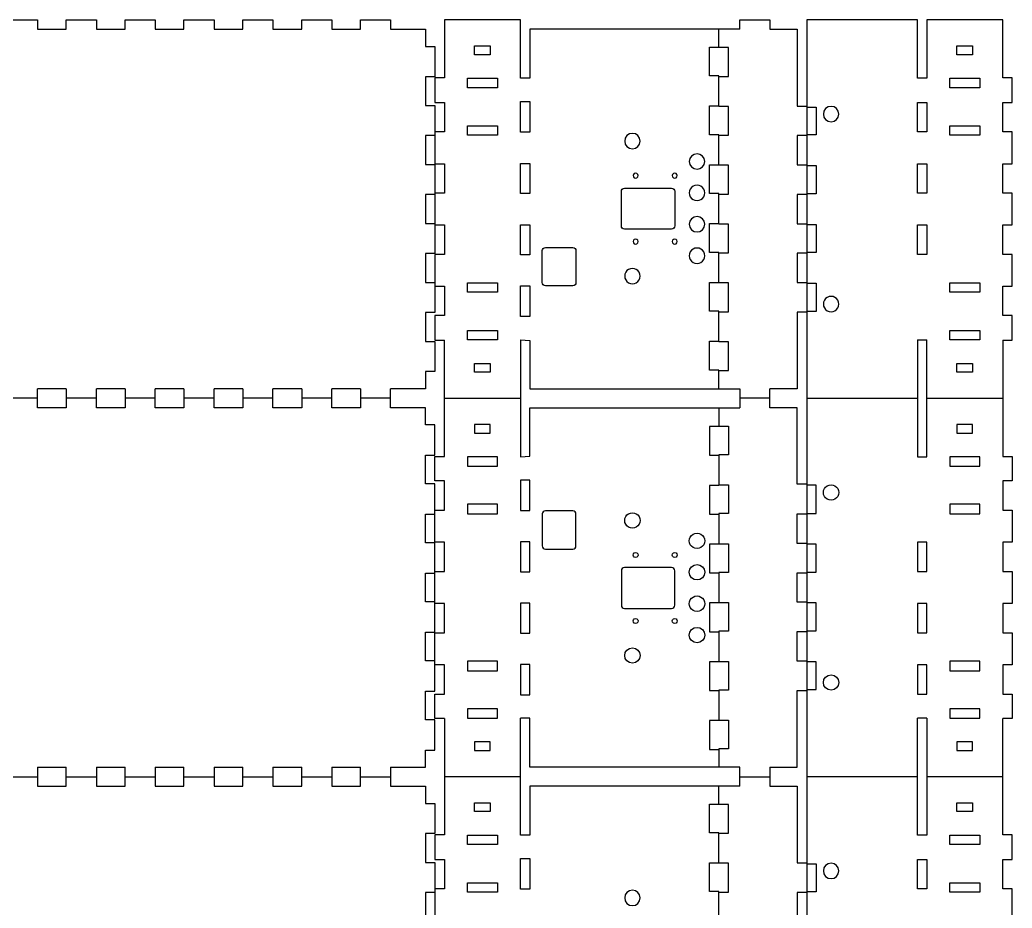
# Model space of a CAD drawing. Extents: x -1 to 935, y 97 to 700.
# Drawn here: x 619 to 934.8, y 417 to 699.9 of the extents above; entities that cross this region are included whole.
import ezdxf

# ---------------------------------------------------------------- set-up
doc = ezdxf.new("R2010")
doc.units = 0

msp = doc.modelspace()

# ---------------------------------------------------------------- linework, layer by layer
at = {"layer": 'LAYER_1'}
for p, q in [((615.051, 699.867), (624.617, 699.867)), ((624.617, 699.867), (624.617, 696.86)), ((633.783, 696.86), (633.783, 699.867)), ((633.783, 699.867), (643.35, 699.867)), ((643.35, 699.867), (643.35, 696.86)), ((652.516, 696.86), (652.516, 699.867)), ((652.516, 699.867), (662.082, 699.867)), ((662.082, 699.867), (662.082, 696.86)), ((671.248, 696.86), (671.248, 699.867)), ((671.248, 699.867), (680.815, 699.867)), ((680.815, 699.867), (680.815, 696.86)), ((689.981, 696.86), (689.981, 699.867)), ((689.981, 699.867), (699.547, 699.867)), ((699.547, 699.867), (699.547, 696.86)), ((708.713, 696.86), (708.713, 699.867)), ((708.713, 699.867), (718.279, 699.867)), ((718.279, 699.867), (718.279, 696.86)), ((727.446, 696.86), (727.446, 699.867)), ((727.446, 699.867), (737.012, 699.867)), ((737.012, 699.867), (737.012, 696.86)), ((778.332, 699.867), (754.132, 699.867)), ((754.132, 699.867), (754.132, 681.367)), ((778.332, 681.267), (778.332, 699.867)), ((848.116, 696.867), (848.116, 699.867)), ((848.116, 699.867), (857.682, 699.867)), ((857.682, 699.867), (857.682, 696.867)), ((869.451, 699.867), (869.451, 97.368)), ((904.72, 699.867), (869.451, 699.867)), ((904.72, 681.267), (904.72, 699.867)), ((931.837, 699.867), (907.637, 699.867)), ((907.637, 699.867), (907.637, 681.267)), ((931.837, 681.367), (931.837, 699.867)), ((624.617, 696.86), (633.783, 696.86)), ((643.35, 696.86), (652.516, 696.86)), ((662.082, 696.86), (671.248, 696.86)), ((680.815, 696.86), (689.981, 696.86)), ((699.547, 696.86), (708.713, 696.86)), ((718.279, 696.86), (727.446, 696.86)), ((737.012, 696.86), (748.131, 696.86)), ((748.131, 696.86), (748.131, 691.36)), ((848.116, 696.867), (781.332, 696.867)), ((781.332, 696.867), (781.332, 681.267)), ((841.531, 691.031), (841.531, 696.867)), ((857.682, 696.867), (866.462, 696.867)), ((866.462, 696.867), (866.462, 672.399)), ((748.131, 691.36), (751.131, 691.36)), ((751.131, 691.36), (751.131, 681.77)), ((763.732, 688.767), (763.732, 691.567)), ((763.732, 691.567), (768.732, 691.567)), ((768.732, 688.767), (763.732, 688.767)), ((768.732, 691.567), (768.732, 688.767)), ((768.732, 691.567), (768.732, 691.567)), ((838.532, 682.015), (838.532, 691.182)), ((838.532, 691.182), (841.532, 691.182)), ((844.531, 691.031), (841.531, 691.031)), ((844.531, 681.865), (844.531, 691.031)), ((917.237, 688.767), (917.237, 691.567)), ((917.237, 691.567), (922.237, 691.567)), ((922.237, 688.767), (917.237, 688.767)), ((922.237, 691.567), (922.237, 688.767)), ((922.237, 691.567), (922.237, 691.567)), ((751.131, 681.77), (748.131, 681.77)), ((748.131, 681.77), (748.131, 672.581)), ((754.132, 681.367), (751.132, 681.367)), ((751.132, 681.367), (751.132, 673.542)), ((761.457, 678.267), (761.457, 681.267)), ((761.457, 681.267), (771.007, 681.267)), ((771.007, 681.267), (771.007, 678.267)), ((781.332, 681.267), (778.332, 681.267)), ((841.532, 682.015), (838.532, 682.015)), ((841.531, 672.299), (841.532, 682.015)), ((841.531, 681.865), (844.531, 681.865)), ((907.637, 681.267), (904.72, 681.267)), ((914.962, 678.267), (914.962, 681.267)), ((914.962, 681.267), (924.512, 681.267)), ((924.512, 681.267), (924.512, 678.267)), ((924.512, 681.267), (924.512, 681.267)), ((934.837, 681.367), (931.837, 681.367)), ((934.837, 673.542), (934.837, 681.367)), ((771.007, 678.267), (761.457, 678.267)), ((761.457, 678.267), (761.457, 678.267)), ((924.512, 678.267), (914.962, 678.267)), ((751.132, 673.542), (754.132, 673.542)), ((754.132, 673.542), (754.132, 664.192)), ((778.332, 664.092), (778.332, 673.842)), ((778.332, 673.842), (781.332, 673.842)), ((781.332, 673.842), (781.332, 664.092)), ((904.72, 664.192), (904.72, 673.542)), ((904.72, 673.542), (907.72, 673.542)), ((907.72, 673.542), (907.72, 664.192)), ((931.837, 664.192), (931.837, 673.542)), ((931.837, 673.542), (934.837, 673.542)), ((748.131, 672.581), (751.131, 672.581)), ((751.131, 672.581), (751.132, 654.042)), ((838.532, 663.283), (838.532, 672.449)), ((838.532, 672.449), (841.532, 672.449)), ((844.531, 672.299), (841.531, 672.299)), ((844.531, 663.132), (844.531, 672.299)), ((866.462, 672.399), (869.451, 672.399)), ((869.451, 672.099), (872.44, 672.099)), ((872.44, 672.099), (872.44, 663.233)), ((874.936547, 670.820609), (874.744, 669.867)), ((874.744, 669.867), (874.936547, 668.913391)), ((875.461625, 671.599375), (874.936547, 670.820609)), ((876.240391, 672.124453), (875.461625, 671.599375)), ((877.194, 672.317), (876.240391, 672.124453)), ((878.147609, 672.124453), (877.194, 672.317)), ((878.926375, 671.599375), (878.147609, 672.124453)), ((879.451453, 670.820609), (878.926375, 671.599375)), ((879.644, 669.867), (879.451453, 670.820609)), ((879.451453, 668.913391), (879.644, 669.867)), ((874.936547, 668.913391), (875.461625, 668.134625)), ((875.461625, 668.134625), (876.240391, 667.609547)), ((876.240391, 667.609547), (877.194, 667.417)), ((877.194, 667.417), (878.147609, 667.609547)), ((878.147609, 667.609547), (878.926375, 668.134625)), ((878.926375, 668.134625), (879.451453, 668.913391)), ((754.132, 664.192), (751.132, 664.192)), ((761.457, 666.117), (771.007, 666.117)), ((761.457, 663.117), (761.457, 666.117)), ((761.457, 666.117), (761.457, 666.117)), ((771.007, 666.117), (771.007, 663.117)), ((781.332, 664.092), (778.332, 664.092)), ((778.332, 664.092), (778.332, 664.092)), ((813.011703, 663.524031), (812.233625, 662.999)), ((813.965, 663.717), (813.011703, 663.524031)), ((814.917875, 663.524031), (813.965, 663.717)), ((815.696, 662.999), (814.917875, 663.524031)), ((841.532, 663.283), (838.532, 663.283)), ((841.531, 653.566), (841.532, 663.283)), ((907.72, 664.192), (904.72, 664.192)), ((907.72, 664.192), (907.72, 664.192)), ((914.962, 663.117), (914.962, 666.117)), ((914.962, 666.117), (924.512, 666.117)), ((924.512, 666.117), (924.512, 663.117)), ((934.837, 664.192), (931.837, 664.192)), ((934.837, 654.042), (934.837, 664.192)), ((751.131, 662.991), (748.131, 662.991)), ((748.131, 662.991), (748.131, 653.802)), ((771.007, 663.117), (761.457, 663.117)), ((811.709234, 662.220469), (811.517, 661.267)), ((811.517, 661.267), (811.709234, 660.313953)), ((812.233625, 662.999), (811.709234, 662.220469)), ((811.709234, 660.313953), (812.233625, 659.535375)), ((816.220625, 662.220469), (815.696, 662.999)), ((815.696, 659.535375), (816.220625, 660.313953)), ((816.413, 661.267), (816.220625, 662.220469)), ((816.220625, 660.313953), (816.413, 661.267)), ((841.531, 663.132), (844.531, 663.132)), ((869.451, 663.032), (866.462, 663.032)), ((866.462, 663.032), (866.462, 653.666)), ((872.44, 663.233), (869.451, 663.233)), ((924.512, 663.117), (914.962, 663.117)), ((914.962, 663.117), (914.962, 663.117)), ((812.233625, 659.535375), (813.011703, 659.010109)), ((813.011703, 659.010109), (813.965, 658.817)), ((813.965, 658.817), (814.917875, 659.010109)), ((814.917875, 659.010109), (815.696, 659.535375)), ((833.577125, 657.024031), (832.799, 656.499)), ((834.53, 657.217), (833.577125, 657.024031)), ((835.483297, 657.024031), (834.53, 657.217)), ((836.261375, 656.499), (835.483297, 657.024031)), ((748.131, 653.802), (751.131, 653.802)), ((751.131, 653.802), (751.131, 625.432)), ((751.132, 654.042), (754.132, 654.042)), ((754.132, 654.042), (754.132, 644.692)), ((778.332, 644.592), (778.332, 654.142)), ((778.332, 654.142), (781.332, 654.142)), ((781.332, 654.142), (781.332, 644.592)), ((832.274375, 655.720469), (832.082, 654.767)), ((832.082, 654.767), (832.274375, 653.813953)), ((832.799, 656.499), (832.274375, 655.720469)), ((832.274375, 653.813953), (832.799, 653.035375)), ((836.785766, 655.720469), (836.261375, 656.499)), ((836.261375, 653.035375), (836.785766, 653.813953)), ((836.978, 654.767), (836.785766, 655.720469)), ((836.785766, 653.813953), (836.978, 654.767)), ((904.72, 644.692), (904.72, 654.042)), ((904.72, 654.042), (907.72, 654.042)), ((907.72, 654.042), (907.72, 644.692)), ((931.837, 644.692), (931.837, 654.042)), ((931.837, 654.042), (934.837, 654.042)), ((814.272, 650.667), (814.16475, 650.267375)), ((814.564875, 650.96), (814.272, 650.667)), ((814.965, 651.067), (814.564875, 650.96)), ((815.365125, 650.96), (814.965, 651.067)), ((815.658, 650.667), (815.365125, 650.96)), ((815.7645, 650.267375), (815.658, 650.667)), ((826.772, 650.667), (826.66475, 650.267375)), ((827.064875, 650.96), (826.772, 650.667)), ((827.465, 651.067), (827.064875, 650.96)), ((827.864625, 650.96), (827.465, 651.067)), ((828.157, 650.667), (827.864625, 650.96)), ((828.26425, 650.267375), (828.157, 650.667)), ((832.799, 653.035375), (833.577125, 652.510109)), ((833.577125, 652.510109), (834.53, 652.317)), ((834.53, 652.317), (835.483297, 652.510109)), ((835.483297, 652.510109), (836.261375, 653.035375)), ((838.532, 644.55), (838.532, 653.717)), ((838.532, 653.717), (841.532, 653.717)), ((844.531, 653.566), (841.531, 653.566)), ((844.531, 644.4), (844.531, 653.566)), ((866.462, 653.666), (869.451, 653.666)), ((869.451, 653.467), (872.44, 653.467)), ((872.44, 653.467), (872.44, 644.5)), ((814.16475, 650.267375), (814.272, 649.867)), ((814.272, 649.867), (814.564875, 649.574375)), ((814.564875, 649.574375), (814.965, 649.467)), ((814.965, 649.467), (815.365125, 649.574375)), ((815.365125, 649.574375), (815.658, 649.867)), ((815.658, 649.867), (815.7645, 650.267375)), ((826.66475, 650.267375), (826.772, 649.867)), ((826.772, 649.867), (827.064875, 649.574375)), ((827.064875, 649.574375), (827.465, 649.467)), ((827.465, 649.467), (827.864625, 649.574375)), ((827.864625, 649.574375), (828.157, 649.867)), ((828.157, 649.867), (828.26425, 650.267375)), ((754.132, 644.692), (751.132, 644.692)), ((781.332, 644.592), (778.332, 644.592)), ((778.332, 644.592), (778.332, 644.592)), ((810.465, 645.267), (810.541, 645.64975)), ((810.465, 634.267), (810.465, 645.267)), ((810.541, 645.64975), (810.758, 645.974)), ((810.758, 645.974), (811.08225, 646.191)), ((811.08225, 646.191), (811.465, 646.267)), ((811.465, 646.267), (826.465, 646.267)), ((826.465, 646.267), (826.847375, 646.191)), ((826.847375, 646.191), (827.172, 645.974)), ((827.172, 645.974), (827.388625, 645.64975)), ((827.388625, 645.64975), (827.465, 645.267)), ((827.465, 645.267), (827.465, 634.267)), ((832.162187, 645.396), (832.08025, 644.767)), ((832.08025, 644.767), (832.162187, 644.138)), ((832.408, 645.992), (832.162187, 645.396)), ((832.801297, 646.503187), (832.408, 645.992)), ((833.305125, 646.88875), (832.801297, 646.503187)), ((833.890891, 647.132188), (833.305125, 646.88875)), ((834.53, 647.217), (833.890891, 647.132188)), ((835.169531, 647.132188), (834.53, 647.217)), ((835.75525, 646.88875), (835.169531, 647.132188)), ((836.258844, 646.503187), (835.75525, 646.88875)), ((836.652, 645.992), (836.258844, 646.503187)), ((836.898375, 645.396), (836.652, 645.992)), ((836.9805, 644.767), (836.898375, 645.396)), ((836.898375, 644.138), (836.9805, 644.767)), ((841.532, 644.55), (838.532, 644.55)), ((841.531, 634.834), (841.532, 644.55)), ((841.531, 644.4), (844.531, 644.4)), ((869.451, 644.3), (866.462, 644.3)), ((866.462, 644.3), (866.462, 634.934)), ((872.44, 644.5), (869.451, 644.5)), ((907.72, 644.692), (904.72, 644.692)), ((904.72, 644.692), (904.72, 644.692)), ((934.837, 644.692), (931.837, 644.692)), ((934.837, 634.542), (934.837, 644.692)), ((751.131, 644.212), (748.131, 644.212)), ((748.131, 644.212), (748.131, 635.023)), ((832.162187, 644.138), (832.408, 643.542)), ((832.408, 643.542), (832.801297, 643.030812)), ((832.801297, 643.030812), (833.305125, 642.64525)), ((833.305125, 642.64525), (833.890891, 642.401813)), ((833.890891, 642.401813), (834.53, 642.317)), ((834.53, 642.317), (835.169531, 642.401813)), ((835.169531, 642.401813), (835.75525, 642.64525)), ((835.75525, 642.64525), (836.258844, 643.030812)), ((836.258844, 643.030812), (836.652, 643.542)), ((836.652, 643.542), (836.898375, 644.138)), ((748.131, 635.023), (751.131, 635.023)), ((832.274375, 635.720469), (832.082, 634.767)), ((832.799, 636.499), (832.274375, 635.720469)), ((833.577125, 637.024031), (832.799, 636.499)), ((834.53, 637.217), (833.577125, 637.024031)), ((835.483297, 637.024031), (834.53, 637.217)), ((836.261375, 636.499), (835.483297, 637.024031)), ((836.785766, 635.720469), (836.261375, 636.499)), ((836.978, 634.767), (836.785766, 635.720469)), ((838.532, 625.818), (838.532, 634.984)), ((838.532, 634.984), (841.532, 634.984)), ((844.531, 634.834), (841.531, 634.834)), ((844.531, 625.667), (844.531, 634.834)), ((866.462, 634.934), (869.451, 634.934)), ((751.132, 634.542), (754.132, 634.542)), ((754.132, 634.542), (754.132, 625.192)), ((778.332, 625.092), (778.332, 634.642)), ((778.332, 634.642), (781.332, 634.642)), ((781.332, 634.642), (781.332, 625.092)), ((781.332, 634.642), (781.332, 634.642)), ((810.543484, 633.877875), (810.465, 634.267)), ((810.757625, 633.56), (810.543484, 633.877875)), ((811.075453, 633.345625), (810.757625, 633.56)), ((811.465, 633.267), (811.075453, 633.345625)), ((826.465, 633.267), (811.465, 633.267)), ((826.854125, 633.345625), (826.465, 633.267)), ((827.172, 633.56), (826.854125, 633.345625)), ((827.386375, 633.877875), (827.172, 633.56)), ((827.465, 634.267), (827.386375, 633.877875)), ((832.082, 634.767), (832.274375, 633.813953)), ((832.274375, 633.813953), (832.799, 633.035375)), ((832.799, 633.035375), (833.577125, 632.510109)), ((833.577125, 632.510109), (834.53, 632.317)), ((834.53, 632.317), (835.483297, 632.510109)), ((835.483297, 632.510109), (836.261375, 633.035375)), ((836.261375, 633.035375), (836.785766, 633.813953)), ((836.785766, 633.813953), (836.978, 634.767)), ((869.451, 634.734), (872.44, 634.734)), ((872.44, 634.734), (872.44, 625.768)), ((904.72, 625.192), (904.72, 634.542)), ((904.72, 634.542), (907.72, 634.542)), ((907.72, 634.542), (907.72, 625.192)), ((931.837, 625.192), (931.837, 634.542)), ((931.837, 634.542), (934.837, 634.542)), ((814.272, 629.667), (814.16475, 629.267375)), ((814.16475, 629.267375), (814.272, 628.867)), ((814.564875, 629.96), (814.272, 629.667)), ((814.272, 628.867), (814.564875, 628.574375)), ((814.965, 630.067), (814.564875, 629.96)), ((814.564875, 628.574375), (814.965, 628.467)), ((815.365125, 629.96), (814.965, 630.067)), ((814.965, 628.467), (815.365125, 628.574375)), ((815.658, 629.667), (815.365125, 629.96)), ((815.365125, 628.574375), (815.658, 628.867)), ((815.7645, 629.267375), (815.658, 629.667)), ((815.658, 628.867), (815.7645, 629.267375)), ((826.772, 629.667), (826.66475, 629.267375)), ((826.66475, 629.267375), (826.772, 628.867)), ((827.064875, 629.96), (826.772, 629.667)), ((826.772, 628.867), (827.064875, 628.574375)), ((827.465, 630.067), (827.064875, 629.96)), ((827.064875, 628.574375), (827.465, 628.467)), ((827.864625, 629.96), (827.465, 630.067)), ((827.465, 628.467), (827.864625, 628.574375)), ((828.157, 629.667), (827.864625, 629.96)), ((827.864625, 628.574375), (828.157, 628.867)), ((828.26425, 629.267375), (828.157, 629.667)), ((828.157, 628.867), (828.26425, 629.267375)), ((751.131, 625.432), (748.131, 625.432)), ((748.131, 625.432), (748.131, 616.243)), ((785.285, 626.382), (785.363625, 626.771547)), ((785.285, 616.198), (785.285, 626.382)), ((785.363625, 626.771547), (785.578, 627.089375)), ((785.578, 627.089375), (785.895875, 627.303516)), ((785.895875, 627.303516), (786.285, 627.382)), ((786.285, 627.382), (795.014, 627.382)), ((795.014, 627.382), (795.403547, 627.303516)), ((795.403547, 627.303516), (795.721375, 627.089375)), ((795.721375, 627.089375), (795.935516, 626.771547)), ((795.935516, 626.771547), (796.014, 626.382)), ((796.014, 626.382), (796.014, 616.198)), ((832.162187, 625.396), (832.08025, 624.767)), ((832.408, 625.992), (832.162187, 625.396)), ((832.801297, 626.503187), (832.408, 625.992)), ((833.305125, 626.88875), (832.801297, 626.503187)), ((833.890891, 627.132188), (833.305125, 626.88875)), ((834.53, 627.217), (833.890891, 627.132188)), ((835.169531, 627.132188), (834.53, 627.217)), ((835.75525, 626.88875), (835.169531, 627.132188)), ((836.258844, 626.503187), (835.75525, 626.88875)), ((836.652, 625.992), (836.258844, 626.503187)), ((836.898375, 625.396), (836.652, 625.992)), ((836.9805, 624.767), (836.898375, 625.396)), ((841.532, 625.818), (838.532, 625.818)), ((841.531, 616.101), (841.532, 625.818)), ((841.531, 625.667), (844.531, 625.667)), ((869.451, 625.567), (866.462, 625.567)), ((866.462, 625.567), (866.462, 616.201)), ((872.44, 625.768), (869.451, 625.768)), ((751.132, 625.192), (751.131, 606.653)), ((754.132, 625.192), (751.132, 625.192)), ((781.332, 625.092), (778.332, 625.092)), ((832.08025, 624.767), (832.162187, 624.138)), ((832.162187, 624.138), (832.408, 623.542)), ((832.408, 623.542), (832.801297, 623.030812)), ((832.801297, 623.030812), (833.305125, 622.64525)), ((833.305125, 622.64525), (833.890891, 622.401813)), ((833.890891, 622.401813), (834.53, 622.317)), ((834.53, 622.317), (835.169531, 622.401813)), ((835.169531, 622.401813), (835.75525, 622.64525)), ((835.75525, 622.64525), (836.258844, 623.030812)), ((836.258844, 623.030812), (836.652, 623.542)), ((836.652, 623.542), (836.898375, 624.138)), ((836.898375, 624.138), (836.9805, 624.767)), ((907.72, 625.192), (904.72, 625.192)), ((904.72, 625.192), (904.72, 625.192)), ((934.837, 625.192), (931.837, 625.192)), ((934.837, 615.042), (934.837, 625.192)), ((811.843, 619.492), (811.596625, 618.896)), ((812.236156, 620.003187), (811.843, 619.492)), ((812.73975, 620.38875), (812.236156, 620.003187)), ((813.325469, 620.632188), (812.73975, 620.38875)), ((813.965, 620.717), (813.325469, 620.632188)), ((814.604094, 620.632188), (813.965, 620.717)), ((815.18975, 620.38875), (814.604094, 620.632188)), ((815.693281, 620.003187), (815.18975, 620.38875)), ((816.086, 619.492), (815.693281, 620.003187)), ((816.332375, 618.896), (816.086, 619.492)), ((748.131, 616.243), (751.131, 616.243)), ((761.438, 613.117), (761.438, 616.117)), ((761.438, 616.117), (771.007, 616.117)), ((771.007, 616.117), (771.007, 613.117)), ((771.007, 616.117), (771.007, 616.117)), ((785.363625, 615.808875), (785.285, 616.198)), ((796.014, 616.198), (795.935516, 615.808875)), ((811.596625, 618.896), (811.5145, 618.267)), ((811.5145, 618.267), (811.596625, 617.638)), ((811.596625, 617.638), (811.843, 617.042)), ((811.843, 617.042), (812.236156, 616.530812)), ((812.236156, 616.530812), (812.73975, 616.14525)), ((812.73975, 616.14525), (813.325469, 615.901813)), ((813.325469, 615.901813), (813.965, 615.817)), ((813.965, 615.817), (814.604094, 615.901813)), ((814.604094, 615.901813), (815.18975, 616.14525)), ((815.18975, 616.14525), (815.693281, 616.530812)), ((815.693281, 616.530812), (816.086, 617.042)), ((816.086, 617.042), (816.332375, 617.638)), ((816.4145, 618.267), (816.332375, 618.896)), ((816.332375, 617.638), (816.4145, 618.267)), ((838.532, 607.085), (838.532, 616.252)), ((838.532, 616.252), (841.532, 616.252)), ((844.531, 616.101), (841.531, 616.101)), ((844.531, 606.935), (844.531, 616.101)), ((866.462, 616.201), (869.451, 616.201)), ((869.451, 616.002), (872.44, 616.002)), ((872.44, 616.002), (872.44, 607.035)), ((914.962, 613.117), (914.962, 616.117)), ((914.962, 616.117), (924.531, 616.117)), ((924.531, 616.117), (924.531, 613.117)), ((751.132, 615.042), (754.132, 615.042)), ((754.132, 615.042), (754.132, 605.692)), ((771.007, 613.117), (761.438, 613.117)), ((778.332, 605.392), (778.332, 615.142)), ((778.332, 615.142), (781.332, 615.142)), ((781.332, 615.142), (781.332, 605.392)), ((785.578, 615.491), (785.363625, 615.808875)), ((785.895875, 615.276625), (785.578, 615.491)), ((786.285, 615.198), (785.895875, 615.276625)), ((795.014, 615.198), (786.285, 615.198)), ((795.403547, 615.276625), (795.014, 615.198)), ((795.721375, 615.491), (795.403547, 615.276625)), ((795.935516, 615.808875), (795.721375, 615.491)), ((924.531, 613.117), (914.962, 613.117)), ((924.531, 613.117), (924.531, 613.117)), ((931.837, 605.692), (931.837, 615.042)), ((931.837, 615.042), (934.837, 615.042)), ((874.826625, 609.996), (874.7445, 609.367)), ((875.073, 610.592), (874.826625, 609.996)), ((875.465719, 611.103188), (875.073, 610.592)), ((875.96925, 611.48875), (875.465719, 611.103188)), ((876.554906, 611.732188), (875.96925, 611.48875)), ((877.194, 611.817), (876.554906, 611.732188)), ((877.833672, 611.732188), (877.194, 611.817)), ((878.419625, 611.48875), (877.833672, 611.732188)), ((878.923266, 611.103188), (878.419625, 611.48875)), ((879.316, 610.592), (878.923266, 611.103188)), ((879.562375, 609.996), (879.316, 610.592)), ((879.6445, 609.367), (879.562375, 609.996)), ((751.131, 606.653), (748.131, 606.653)), ((748.131, 606.653), (748.131, 597.464)), ((841.532, 607.085), (838.532, 607.085)), ((841.531, 597.369), (841.532, 607.085)), ((841.531, 606.935), (844.531, 606.935)), ((869.451, 606.735), (866.462, 606.735)), ((866.462, 606.735), (866.462, 582.367)), ((872.44, 607.035), (869.451, 607.035)), ((874.7445, 609.367), (874.826625, 608.738)), ((874.826625, 608.738), (875.073, 608.142)), ((875.073, 608.142), (875.465719, 607.630813)), ((875.465719, 607.630813), (875.96925, 607.24525)), ((875.96925, 607.24525), (876.554906, 607.001812)), ((876.554906, 607.001812), (877.194, 606.917)), ((877.194, 606.917), (877.833672, 607.001812)), ((877.833672, 607.001812), (878.419625, 607.24525)), ((878.419625, 607.24525), (878.923266, 607.630813)), ((878.923266, 607.630813), (879.316, 608.142)), ((879.316, 608.142), (879.562375, 608.738)), ((879.562375, 608.738), (879.6445, 609.367)), ((754.132, 605.692), (751.132, 605.692)), ((751.132, 605.692), (751.132, 597.867)), ((781.332, 605.392), (778.332, 605.392)), ((781.332, 605.392), (781.332, 605.392)), ((934.837, 605.692), (931.837, 605.692)), ((934.837, 597.867), (934.837, 605.692)), ((761.438, 600.967), (771.007, 600.967)), ((761.457, 597.967), (761.438, 600.967)), ((761.438, 600.967), (761.438, 600.967)), ((771.007, 600.967), (771.007, 597.967)), ((914.962, 600.967), (924.531, 600.967)), ((914.963, 597.967), (914.962, 600.967)), ((914.962, 600.967), (914.962, 600.967)), ((924.531, 600.967), (924.513, 597.967)), ((748.131, 597.464), (751.131, 597.464)), ((751.131, 597.464), (751.131, 587.874)), ((751.132, 597.867), (754.132, 597.867)), ((754.132, 560.867), (754.132, 597.867)), ((771.007, 597.967), (761.457, 597.967)), ((778.332, 597.967), (778.332, 560.767)), ((778.332, 597.967), (781.332, 597.767)), ((781.332, 597.767), (781.332, 582.367)), ((838.532, 588.353), (838.532, 597.519)), ((838.532, 597.519), (841.532, 597.519)), ((844.531, 597.369), (841.531, 597.369)), ((844.531, 588.203), (844.531, 597.369)), ((904.72, 597.967), (907.637, 597.967)), ((904.72, 597.967), (904.72, 560.767)), ((907.637, 560.767), (907.637, 597.967)), ((924.513, 597.967), (914.963, 597.967)), ((931.837, 597.867), (931.837, 560.867)), ((931.837, 597.867), (934.837, 597.867)), ((751.131, 587.874), (748.131, 587.874)), ((748.131, 587.874), (748.131, 582.375)), ((763.732, 590.467), (768.732, 590.467)), ((763.732, 587.667), (763.732, 590.467)), ((763.732, 590.467), (763.732, 590.467)), ((768.732, 587.667), (763.732, 587.667)), ((768.732, 590.467), (768.732, 587.667)), ((841.532, 588.353), (838.532, 588.353)), ((841.531, 588.203), (844.531, 588.203)), ((841.532, 582.367), (841.532, 588.353)), ((917.237, 587.667), (917.237, 590.467)), ((917.237, 590.467), (922.237, 590.467)), ((922.237, 587.667), (917.237, 587.667)), ((922.237, 590.467), (922.237, 587.667)), ((922.237, 587.667), (922.237, 587.667)), ((624.617, 576.36), (624.617, 582.375)), ((633.783, 582.375), (624.617, 582.375)), ((633.783, 582.375), (633.783, 576.36)), ((643.35, 576.36), (643.35, 582.375)), ((652.516, 582.375), (643.35, 582.375)), ((652.516, 582.375), (652.516, 576.36)), ((662.082, 576.36), (662.082, 582.375)), ((671.248, 582.375), (662.082, 582.375)), ((671.248, 582.375), (671.248, 576.36)), ((680.815, 576.36), (680.815, 582.375)), ((689.981, 582.375), (680.815, 582.375)), ((689.981, 582.375), (689.981, 576.36)), ((699.547, 576.36), (699.547, 582.375)), ((708.713, 582.375), (699.547, 582.375)), ((708.713, 582.375), (708.713, 576.36)), ((718.279, 576.36), (718.279, 582.375)), ((727.446, 582.375), (718.279, 582.375)), ((727.445, 582.374), (727.445, 576.36)), ((737.012, 576.36), (737.012, 582.375)), ((748.131, 582.375), (737.012, 582.375)), ((781.332, 582.367), (848.116, 582.367)), ((848.116, 582.366), (848.116, 576.368)), ((866.462, 582.367), (857.682, 582.367)), ((857.682, 576.367), (857.682, 582.367)), ((624.617, 579.367), (615.051, 579.367)), ((643.35, 579.367), (633.783, 579.367)), ((662.082, 579.367), (652.516, 579.367)), ((680.815, 579.367), (671.248, 579.367)), ((699.547, 579.367), (689.981, 579.367)), ((718.279, 579.367), (708.713, 579.367)), ((737.012, 579.367), (727.446, 579.367)), ((754.132, 579.367), (778.332, 579.367)), ((857.682, 579.367), (848.116, 579.367)), ((869.451, 579.367), (904.72, 579.367)), ((907.637, 579.367), (931.837, 579.367)), ((633.783, 576.36), (624.617, 576.36)), ((652.516, 576.36), (643.35, 576.36)), ((671.248, 576.36), (662.082, 576.36)), ((689.981, 576.36), (680.815, 576.36)), ((708.713, 576.36), (699.547, 576.36)), ((727.446, 576.36), (718.279, 576.36)), ((748.131, 576.36), (737.012, 576.36)), ((748.131, 570.86), (748.131, 576.36)), ((781.332, 560.967), (781.332, 576.367)), ((781.332, 576.367), (848.116, 576.367)), ((841.532, 576.367), (841.532, 570.381)), ((866.462, 576.367), (857.682, 576.367)), ((866.462, 551.999), (866.462, 576.367)), ((751.131, 570.86), (748.131, 570.86)), ((751.131, 561.27), (751.131, 570.86)), ((768.732, 571.067), (763.732, 571.067)), ((763.732, 571.067), (763.732, 568.267)), ((768.732, 568.267), (768.732, 571.067)), ((841.532, 570.381), (838.532, 570.381)), ((838.532, 570.381), (838.532, 561.215)), ((841.531, 570.532), (844.531, 570.532)), ((844.531, 570.532), (844.531, 561.365)), ((922.237, 571.067), (917.237, 571.067)), ((917.237, 571.067), (917.237, 568.267)), ((922.237, 568.267), (922.237, 571.067)), ((922.237, 571.067), (922.237, 571.067)), ((763.732, 568.267), (768.732, 568.267)), ((763.732, 568.267), (763.732, 568.267)), ((917.237, 568.267), (922.237, 568.267)), ((748.131, 552.081), (748.131, 561.27)), ((748.131, 561.27), (751.131, 561.27)), ((751.132, 553.042), (751.132, 560.867)), ((751.132, 560.867), (754.132, 560.867)), ((761.457, 560.767), (761.438, 557.767)), ((771.007, 560.767), (761.457, 560.767)), ((771.007, 557.767), (771.007, 560.767)), ((778.332, 560.767), (781.332, 560.967)), ((838.532, 561.215), (841.532, 561.215)), ((841.531, 561.365), (841.532, 551.649)), ((844.531, 561.365), (841.531, 561.365)), ((904.72, 560.767), (907.637, 560.767)), ((914.963, 560.767), (914.962, 557.767)), ((924.513, 560.767), (914.963, 560.767)), ((924.531, 557.767), (924.513, 560.767)), ((931.837, 560.867), (934.837, 560.867)), ((934.837, 560.867), (934.837, 553.042)), ((761.438, 557.767), (771.007, 557.767)), ((761.438, 557.767), (761.438, 557.767)), ((914.962, 557.767), (924.531, 557.767)), ((914.962, 557.767), (914.962, 557.767)), ((754.132, 553.042), (751.132, 553.042)), ((754.132, 543.692), (754.132, 553.042)), ((781.332, 553.342), (778.332, 553.342)), ((778.332, 553.342), (778.332, 543.592)), ((781.332, 543.592), (781.332, 553.342)), ((781.332, 553.342), (781.332, 553.342)), ((934.837, 553.042), (931.837, 553.042)), ((931.837, 553.042), (931.837, 543.692)), ((751.131, 552.081), (748.131, 552.081)), ((751.132, 533.542), (751.131, 552.081)), ((841.532, 551.649), (838.532, 551.649)), ((838.532, 551.649), (838.532, 542.483)), ((841.531, 551.799), (844.531, 551.799)), ((844.531, 551.799), (844.531, 542.633)), ((869.451, 551.999), (866.462, 551.999)), ((872.44, 551.699), (869.451, 551.699)), ((872.44, 542.733), (872.44, 551.699)), ((874.7445, 549.367), (874.826625, 549.996)), ((874.826625, 549.996), (875.073, 550.592)), ((875.073, 550.592), (875.465719, 551.103188)), ((875.465719, 551.103188), (875.96925, 551.48875)), ((875.96925, 551.48875), (876.554906, 551.732188)), ((876.554906, 551.732188), (877.194, 551.817)), ((877.194, 551.817), (877.833672, 551.732188)), ((877.833672, 551.732188), (878.419625, 551.48875)), ((878.419625, 551.48875), (878.923266, 551.103188)), ((878.923266, 551.103188), (879.316, 550.592)), ((879.316, 550.592), (879.562375, 549.996)), ((879.562375, 549.996), (879.6445, 549.367)), ((874.826625, 548.738), (874.7445, 549.367)), ((875.073, 548.142), (874.826625, 548.738)), ((875.465719, 547.630813), (875.073, 548.142)), ((875.96925, 547.24525), (875.465719, 547.630813)), ((876.554906, 547.001812), (875.96925, 547.24525)), ((877.194, 546.917), (876.554906, 547.001812)), ((877.833672, 547.001812), (877.194, 546.917)), ((878.419625, 547.24525), (877.833672, 547.001812)), ((878.923266, 547.630813), (878.419625, 547.24525)), ((879.316, 548.142), (878.923266, 547.630813)), ((879.562375, 548.738), (879.316, 548.142)), ((879.6445, 549.367), (879.562375, 548.738)), ((751.132, 543.692), (754.132, 543.692)), ((771.007, 545.617), (761.438, 545.617)), ((761.438, 545.617), (761.438, 542.617)), ((771.007, 542.617), (771.007, 545.617)), ((778.332, 543.592), (781.332, 543.592)), ((785.578, 543.243), (785.363625, 542.925125)), ((785.895875, 543.457375), (785.578, 543.243)), ((786.285, 543.536), (785.895875, 543.457375)), ((795.014, 543.536), (786.285, 543.536)), ((795.403547, 543.457375), (795.014, 543.536)), ((795.721375, 543.243), (795.403547, 543.457375)), ((795.935516, 542.925125), (795.721375, 543.243)), ((924.531, 545.617), (914.962, 545.617)), ((914.962, 545.617), (914.962, 542.617)), ((924.531, 542.617), (924.531, 545.617)), ((924.531, 545.617), (924.531, 545.617)), ((931.837, 543.692), (934.837, 543.692)), ((934.837, 543.692), (934.837, 533.542)), ((748.131, 533.302), (748.131, 542.491)), ((748.131, 542.491), (751.131, 542.491)), ((761.438, 542.617), (771.007, 542.617)), ((771.007, 542.617), (771.007, 542.617)), ((785.363625, 542.925125), (785.285, 542.536)), ((785.285, 542.536), (785.285, 532.352)), ((796.014, 542.536), (795.935516, 542.925125)), ((796.014, 532.352), (796.014, 542.536)), ((811.5145, 540.467), (811.596625, 541.096)), ((811.596625, 539.838), (811.5145, 540.467)), ((811.596625, 541.096), (811.843, 541.692)), ((811.843, 541.692), (812.236156, 542.203188)), ((812.236156, 542.203188), (812.73975, 542.58875)), ((812.73975, 542.58875), (813.325469, 542.832188)), ((813.325469, 542.832188), (813.965, 542.917)), ((813.965, 542.917), (814.604094, 542.832188)), ((814.604094, 542.832188), (815.18975, 542.58875)), ((815.18975, 542.58875), (815.693281, 542.203188)), ((815.693281, 542.203188), (816.086, 541.692)), ((816.086, 541.692), (816.332375, 541.096)), ((816.332375, 541.096), (816.4145, 540.467)), ((816.4145, 540.467), (816.332375, 539.838)), ((838.532, 542.483), (841.532, 542.483)), ((841.531, 542.633), (841.532, 532.916)), ((844.531, 542.633), (841.531, 542.633)), ((866.462, 533.167), (866.462, 542.533)), ((866.462, 542.533), (869.451, 542.533)), ((869.451, 542.733), (872.44, 542.733)), ((914.962, 542.617), (924.531, 542.617)), ((811.843, 539.242), (811.596625, 539.838)), ((812.236156, 538.730812), (811.843, 539.242)), ((812.73975, 538.34525), (812.236156, 538.730812)), ((813.325469, 538.101813), (812.73975, 538.34525)), ((813.965, 538.017), (813.325469, 538.101813)), ((814.604094, 538.101813), (813.965, 538.017)), ((815.18975, 538.34525), (814.604094, 538.101813)), ((815.693281, 538.730812), (815.18975, 538.34525)), ((816.086, 539.242), (815.693281, 538.730812)), ((816.332375, 539.838), (816.086, 539.242)), ((832.08025, 533.967), (832.162187, 534.596)), ((832.162187, 533.338), (832.08025, 533.967)), ((832.162187, 534.596), (832.408, 535.192)), ((832.408, 535.192), (832.801297, 535.703188)), ((832.801297, 535.703188), (833.305125, 536.08875)), ((833.305125, 536.08875), (833.890891, 536.332188)), ((833.890891, 536.332188), (834.53, 536.417)), ((834.53, 536.417), (835.169531, 536.332188)), ((835.169531, 536.332188), (835.75525, 536.08875)), ((835.75525, 536.08875), (836.258844, 535.703188)), ((836.258844, 535.703188), (836.652, 535.192)), ((836.652, 535.192), (836.898375, 534.596)), ((836.898375, 534.596), (836.9805, 533.967)), ((836.9805, 533.967), (836.898375, 533.338)), ((751.131, 533.302), (748.131, 533.302)), ((751.131, 504.933), (751.131, 533.302)), ((754.132, 533.542), (751.132, 533.542)), ((754.132, 524.192), (754.132, 533.542)), ((781.332, 533.642), (778.332, 533.642)), ((778.332, 533.642), (778.332, 524.092)), ((781.332, 524.092), (781.332, 533.642)), ((785.285, 532.352), (785.363625, 531.962875)), ((785.363625, 531.962875), (785.578, 531.645)), ((785.578, 531.645), (785.895875, 531.430625)), ((785.895875, 531.430625), (786.285, 531.352)), ((786.285, 531.352), (795.014, 531.352)), ((795.014, 531.352), (795.403547, 531.430625)), ((795.403547, 531.430625), (795.721375, 531.645)), ((795.721375, 531.645), (795.935516, 531.962875)), ((795.935516, 531.962875), (796.014, 532.352)), ((832.408, 532.742), (832.162187, 533.338)), ((832.801297, 532.230812), (832.408, 532.742)), ((833.305125, 531.84525), (832.801297, 532.230812)), ((833.890891, 531.601813), (833.305125, 531.84525)), ((834.53, 531.517), (833.890891, 531.601813)), ((835.169531, 531.601813), (834.53, 531.517)), ((835.75525, 531.84525), (835.169531, 531.601813)), ((836.258844, 532.230812), (835.75525, 531.84525)), ((836.652, 532.742), (836.258844, 532.230812)), ((836.898375, 533.338), (836.652, 532.742)), ((841.532, 532.916), (838.532, 532.916)), ((838.532, 532.916), (838.532, 523.75)), ((841.531, 533.067), (844.531, 533.067)), ((844.531, 533.067), (844.531, 523.901)), ((869.451, 533.167), (866.462, 533.167)), ((872.44, 532.966), (869.451, 532.966)), ((872.44, 524), (872.44, 532.966)), ((904.72, 533.542), (904.72, 524.192)), ((907.72, 533.542), (904.72, 533.542)), ((904.72, 533.542), (904.72, 533.542)), ((907.72, 524.192), (907.72, 533.542)), ((934.837, 533.542), (931.837, 533.542)), ((931.837, 533.542), (931.837, 524.192)), ((814.16475, 529.466625), (814.272, 529.867)), ((814.272, 529.067), (814.16475, 529.466625)), ((814.272, 529.867), (814.564875, 530.159625)), ((814.564875, 528.774), (814.272, 529.067)), ((814.564875, 530.159625), (814.965, 530.267)), ((814.965, 528.667), (814.564875, 528.774)), ((814.965, 530.267), (815.365125, 530.159625)), ((815.365125, 528.774), (814.965, 528.667)), ((815.365125, 530.159625), (815.658, 529.867)), ((815.658, 529.067), (815.365125, 528.774)), ((815.658, 529.867), (815.7645, 529.466625)), ((815.7645, 529.466625), (815.658, 529.067)), ((826.66475, 529.466625), (826.772, 529.867)), ((826.772, 529.067), (826.66475, 529.466625)), ((826.772, 529.867), (827.064875, 530.159625)), ((827.064875, 528.774), (826.772, 529.067)), ((827.064875, 530.159625), (827.465, 530.267)), ((827.465, 528.667), (827.064875, 528.774)), ((827.465, 530.267), (827.864625, 530.159625)), ((827.864625, 528.774), (827.465, 528.667)), ((827.864625, 530.159625), (828.157, 529.867)), ((828.157, 529.067), (827.864625, 528.774)), ((828.157, 529.867), (828.26425, 529.466625)), ((828.26425, 529.466625), (828.157, 529.067)), ((810.543484, 524.856125), (810.465, 524.467)), ((810.465, 524.467), (810.465, 513.467)), ((810.757625, 525.174), (810.543484, 524.856125)), ((811.075453, 525.388375), (810.757625, 525.174)), ((811.465, 525.467), (811.075453, 525.388375)), ((826.465, 525.467), (811.465, 525.467)), ((826.854125, 525.388375), (826.465, 525.467)), ((827.172, 525.174), (826.854125, 525.388375)), ((827.386375, 524.856125), (827.172, 525.174)), ((827.465, 524.467), (827.386375, 524.856125)), ((827.465, 513.467), (827.465, 524.467)), ((832.082, 523.967), (832.274375, 524.920047)), ((832.274375, 524.920047), (832.799, 525.698625)), ((832.799, 525.698625), (833.577125, 526.223891)), ((833.577125, 526.223891), (834.53, 526.417)), ((834.53, 526.417), (835.483297, 526.223891)), ((835.483297, 526.223891), (836.261375, 525.698625)), ((836.261375, 525.698625), (836.785766, 524.920047)), ((836.785766, 524.920047), (836.978, 523.967)), ((748.131, 514.523), (748.131, 523.712)), ((748.131, 523.712), (751.131, 523.712)), ((751.132, 524.192), (754.132, 524.192)), ((778.332, 524.092), (781.332, 524.092)), ((781.332, 524.092), (781.332, 524.092)), ((832.274375, 523.013953), (832.082, 523.967)), ((832.799, 522.235375), (832.274375, 523.013953)), ((833.577125, 521.710109), (832.799, 522.235375)), ((834.53, 521.517), (833.577125, 521.710109)), ((835.483297, 521.710109), (834.53, 521.517)), ((836.261375, 522.235375), (835.483297, 521.710109)), ((836.785766, 523.013953), (836.261375, 522.235375)), ((836.978, 523.967), (836.785766, 523.013953)), ((838.532, 523.75), (841.532, 523.75)), ((841.531, 523.901), (841.532, 514.184)), ((844.531, 523.901), (841.531, 523.901)), ((866.462, 514.434), (866.462, 523.801)), ((866.462, 523.801), (869.451, 523.801)), ((869.451, 524), (872.44, 524)), ((904.72, 524.192), (907.72, 524.192)), ((931.837, 524.192), (934.837, 524.192)), ((934.837, 524.192), (934.837, 514.042)), ((832.162187, 514.596), (832.408, 515.192)), ((832.408, 515.192), (832.801297, 515.703188)), ((832.801297, 515.703188), (833.305125, 516.08875)), ((833.305125, 516.08875), (833.890891, 516.332188)), ((833.890891, 516.332188), (834.53, 516.417)), ((834.53, 516.417), (835.169531, 516.332188)), ((835.169531, 516.332188), (835.75525, 516.08875)), ((835.75525, 516.08875), (836.258844, 515.703188)), ((836.258844, 515.703188), (836.652, 515.192)), ((836.652, 515.192), (836.898375, 514.596)), ((751.131, 514.523), (748.131, 514.523)), ((754.132, 514.042), (751.132, 514.042)), ((754.132, 504.692), (754.132, 514.042)), ((778.332, 514.142), (778.332, 504.592)), ((781.332, 514.142), (778.332, 514.142)), ((778.332, 514.142), (778.332, 514.142)), ((781.332, 504.592), (781.332, 514.142)), ((810.465, 513.467), (810.541, 513.08425)), ((810.541, 513.08425), (810.758, 512.76)), ((810.758, 512.76), (811.08225, 512.543)), ((811.08225, 512.543), (811.465, 512.467)), ((811.465, 512.467), (826.465, 512.467)), ((826.465, 512.467), (826.847375, 512.543)), ((826.847375, 512.543), (827.172, 512.76)), ((827.172, 512.76), (827.388625, 513.08425)), ((827.388625, 513.08425), (827.465, 513.467)), ((832.08025, 513.967), (832.162187, 514.596)), ((832.162187, 513.338), (832.08025, 513.967)), ((832.408, 512.742), (832.162187, 513.338)), ((832.801297, 512.230812), (832.408, 512.742)), ((833.305125, 511.84525), (832.801297, 512.230812)), ((833.890891, 511.601812), (833.305125, 511.84525)), ((835.75525, 511.84525), (835.169531, 511.601812)), ((836.258844, 512.230812), (835.75525, 511.84525)), ((836.652, 512.742), (836.258844, 512.230812)), ((836.898375, 513.338), (836.652, 512.742)), ((836.898375, 514.596), (836.9805, 513.967)), ((836.9805, 513.967), (836.898375, 513.338)), ((841.532, 514.184), (838.532, 514.184)), ((838.532, 514.184), (838.532, 505.018)), ((841.531, 514.334), (844.531, 514.334)), ((844.531, 514.334), (844.531, 505.168)), ((869.451, 514.434), (866.462, 514.434)), ((872.44, 514.234), (869.451, 514.234)), ((872.44, 505.268), (872.44, 514.234)), ((904.72, 514.042), (904.72, 504.692)), ((907.72, 514.042), (904.72, 514.042)), ((904.72, 514.042), (904.72, 514.042)), ((907.72, 504.692), (907.72, 514.042)), ((934.837, 514.042), (931.837, 514.042)), ((931.837, 514.042), (931.837, 504.692)), ((814.16475, 508.467375), (814.272, 508.867)), ((814.272, 508.867), (814.564875, 509.16)), ((814.564875, 509.16), (814.965, 509.267)), ((814.965, 509.267), (815.365125, 509.16)), ((815.365125, 509.16), (815.658, 508.867)), ((815.658, 508.867), (815.7645, 508.467375)), ((826.66475, 508.467375), (826.772, 508.867)), ((826.772, 508.867), (827.064875, 509.16)), ((827.064875, 509.16), (827.465, 509.267)), ((827.465, 509.267), (827.864625, 509.16)), ((827.864625, 509.16), (828.157, 508.867)), ((828.157, 508.867), (828.26425, 508.467375)), ((834.53, 511.517), (833.890891, 511.601812)), ((835.169531, 511.601812), (834.53, 511.517)), ((814.272, 508.067), (814.16475, 508.467375)), ((814.564875, 507.774375), (814.272, 508.067)), ((814.965, 507.667), (814.564875, 507.774375)), ((815.365125, 507.774375), (814.965, 507.667)), ((815.658, 508.067), (815.365125, 507.774375)), ((815.7645, 508.467375), (815.658, 508.067)), ((826.772, 508.067), (826.66475, 508.467375)), ((827.064875, 507.774375), (826.772, 508.067)), ((827.465, 507.667), (827.064875, 507.774375)), ((827.864625, 507.774375), (827.465, 507.667)), ((828.157, 508.067), (827.864625, 507.774375)), ((828.26425, 508.467375), (828.157, 508.067)), ((832.274375, 504.920047), (832.799, 505.698625)), ((832.799, 505.698625), (833.577125, 506.223891)), ((833.577125, 506.223891), (834.53, 506.417)), ((834.53, 506.417), (835.483297, 506.223891)), ((835.483297, 506.223891), (836.261375, 505.698625)), ((836.261375, 505.698625), (836.785766, 504.920047)), ((748.131, 495.743), (748.131, 504.933)), ((748.131, 504.933), (751.131, 504.933)), ((751.131, 486.153), (751.132, 504.692)), ((751.132, 504.692), (754.132, 504.692)), ((778.332, 504.592), (781.332, 504.592)), ((832.082, 503.967), (832.274375, 504.920047)), ((832.274375, 503.013953), (832.082, 503.967)), ((832.799, 502.235375), (832.274375, 503.013953)), ((833.577125, 501.710109), (832.799, 502.235375)), ((836.261375, 502.235375), (835.483297, 501.710109)), ((836.785766, 503.013953), (836.261375, 502.235375)), ((836.785766, 504.920047), (836.978, 503.967)), ((836.978, 503.967), (836.785766, 503.013953)), ((838.532, 505.018), (841.532, 505.018)), ((841.531, 505.168), (841.532, 495.451)), ((844.531, 505.168), (841.531, 505.168)), ((866.462, 495.702), (866.462, 505.068)), ((866.462, 505.068), (869.451, 505.068)), ((869.451, 505.268), (872.44, 505.268)), ((904.72, 504.692), (907.72, 504.692)), ((931.837, 504.692), (934.837, 504.692)), ((934.837, 504.692), (934.837, 494.542)), ((811.709234, 498.420047), (812.233625, 499.198625)), ((812.233625, 499.198625), (813.011703, 499.723891)), ((813.011703, 499.723891), (813.965, 499.917)), ((813.965, 499.917), (814.917875, 499.723891)), ((814.917875, 499.723891), (815.696, 499.198625)), ((815.696, 499.198625), (816.220625, 498.420047)), ((834.53, 501.517), (833.577125, 501.710109)), ((835.483297, 501.710109), (834.53, 501.517)), ((811.517, 497.467), (811.709234, 498.420047)), ((811.709234, 496.513953), (811.517, 497.467)), ((812.233625, 495.735375), (811.709234, 496.513953)), ((816.220625, 496.513953), (815.696, 495.735375)), ((816.220625, 498.420047), (816.413, 497.467)), ((816.413, 497.467), (816.220625, 496.513953)), ((751.131, 495.743), (748.131, 495.743)), ((754.132, 494.542), (751.132, 494.542)), ((754.132, 485.192), (754.132, 494.542)), ((771.007, 495.617), (761.457, 495.617)), ((761.457, 495.617), (761.457, 492.617)), ((771.007, 492.617), (771.007, 495.617)), ((778.332, 494.642), (778.332, 484.892)), ((781.332, 494.642), (778.332, 494.642)), ((778.332, 494.642), (778.332, 494.642)), ((781.332, 484.892), (781.332, 494.642)), ((813.011703, 495.210109), (812.233625, 495.735375)), ((813.965, 495.017), (813.011703, 495.210109)), ((814.917875, 495.210109), (813.965, 495.017)), ((815.696, 495.735375), (814.917875, 495.210109)), ((841.532, 495.451), (838.532, 495.451)), ((838.532, 495.451), (838.532, 486.285)), ((841.531, 495.602), (844.531, 495.602)), ((844.531, 495.602), (844.531, 486.436)), ((869.451, 495.702), (866.462, 495.702)), ((872.44, 495.501), (869.451, 495.501)), ((872.44, 486.635), (872.44, 495.501)), ((907.72, 494.542), (904.72, 494.542)), ((904.72, 494.542), (904.72, 485.192)), ((907.72, 485.192), (907.72, 494.542)), ((907.72, 494.542), (907.72, 494.542)), ((914.962, 495.617), (914.962, 492.617)), ((924.512, 495.617), (914.962, 495.617)), ((914.962, 495.617), (914.962, 495.617)), ((924.512, 492.617), (924.512, 495.617)), ((934.837, 494.542), (931.837, 494.542)), ((931.837, 494.542), (931.837, 485.192)), ((761.457, 492.617), (771.007, 492.617)), ((761.457, 492.617), (761.457, 492.617)), ((874.744, 488.867), (874.936547, 489.820609)), ((874.936547, 489.820609), (875.461625, 490.599375)), ((875.461625, 490.599375), (876.240391, 491.124453)), ((876.240391, 491.124453), (877.194, 491.317)), ((877.194, 491.317), (878.147609, 491.124453)), ((878.147609, 491.124453), (878.926375, 490.599375)), ((878.926375, 490.599375), (879.451453, 489.820609)), ((879.451453, 489.820609), (879.644, 488.867)), ((914.962, 492.617), (924.512, 492.617)), ((841.531, 486.436), (841.532, 476.719)), ((844.531, 486.436), (841.531, 486.436)), ((869.451, 486.635), (872.44, 486.635)), ((874.936547, 487.913391), (874.744, 488.867)), ((875.461625, 487.134625), (874.936547, 487.913391)), ((876.240391, 486.609547), (875.461625, 487.134625)), ((877.194, 486.417), (876.240391, 486.609547)), ((878.147609, 486.609547), (877.194, 486.417)), ((878.926375, 487.134625), (878.147609, 486.609547)), ((879.451453, 487.913391), (878.926375, 487.134625)), ((879.644, 488.867), (879.451453, 487.913391)), ((748.131, 476.964), (748.131, 486.153)), ((748.131, 486.153), (751.131, 486.153)), ((751.132, 477.367), (751.132, 485.192)), ((751.132, 485.192), (754.132, 485.192)), ((778.332, 484.892), (781.332, 484.892)), ((838.532, 486.285), (841.532, 486.285)), ((866.462, 461.868), (866.462, 486.336)), ((866.462, 486.336), (869.451, 486.336)), ((904.72, 485.192), (907.72, 485.192)), ((931.837, 485.192), (934.837, 485.192)), ((934.837, 485.192), (934.837, 477.367)), ((761.457, 480.467), (761.457, 477.467)), ((771.007, 480.467), (761.457, 480.467)), ((761.457, 480.467), (761.457, 480.467)), ((771.007, 477.467), (771.007, 480.467)), ((924.512, 480.467), (914.962, 480.467)), ((914.962, 480.467), (914.962, 477.467)), ((924.512, 477.467), (924.512, 480.467)), ((751.131, 476.964), (748.131, 476.964)), ((751.131, 467.374), (751.131, 476.964)), ((754.132, 477.367), (751.132, 477.367)), ((754.132, 477.367), (754.132, 440.367)), ((761.457, 477.467), (771.007, 477.467)), ((778.332, 440.267), (778.332, 477.467)), ((781.332, 477.467), (778.332, 477.467)), ((781.332, 461.867), (781.332, 477.467)), ((904.72, 440.267), (904.72, 477.467)), ((907.637, 477.467), (904.72, 477.467)), ((907.637, 477.467), (907.637, 440.267)), ((914.962, 477.467), (924.512, 477.467)), ((924.512, 477.467), (924.512, 477.467)), ((931.837, 440.367), (931.837, 477.367)), ((934.837, 477.367), (931.837, 477.367)), ((841.532, 476.719), (838.532, 476.719)), ((838.532, 476.719), (838.532, 467.553)), ((841.531, 476.869), (844.531, 476.869)), ((844.531, 476.869), (844.531, 467.703)), ((768.732, 469.967), (763.732, 469.967)), ((763.732, 469.967), (763.732, 467.167)), ((768.732, 467.167), (768.732, 469.967)), ((838.532, 467.553), (841.532, 467.553)), ((844.531, 467.703), (841.531, 467.703)), ((841.531, 467.703), (841.531, 461.868)), ((922.237, 469.967), (917.237, 469.967)), ((917.237, 469.967), (917.237, 467.167)), ((922.237, 467.167), (922.237, 469.967)), ((748.131, 461.875), (748.131, 467.374)), ((748.131, 467.374), (751.131, 467.374)), ((763.732, 467.167), (768.732, 467.167)), ((768.732, 467.167), (768.732, 467.167)), ((917.237, 467.167), (922.237, 467.167)), ((922.237, 467.167), (922.237, 467.167)), ((624.617, 461.875), (624.617, 455.86)), ((624.617, 461.875), (633.783, 461.875)), ((633.783, 455.86), (633.783, 461.875)), ((643.35, 461.875), (643.35, 455.86)), ((643.35, 461.875), (652.516, 461.875)), ((652.516, 455.86), (652.516, 461.875)), ((662.082, 461.875), (662.082, 455.86)), ((662.082, 461.875), (671.248, 461.875)), ((671.248, 455.86), (671.248, 461.875)), ((680.815, 461.875), (680.814, 455.86)), ((680.815, 461.875), (689.981, 461.875)), ((689.981, 455.86), (689.981, 461.875)), ((699.547, 461.875), (699.547, 455.86)), ((699.547, 461.875), (708.713, 461.875)), ((708.713, 455.86), (708.713, 461.875)), ((718.279, 461.875), (718.279, 455.86)), ((718.279, 461.875), (727.446, 461.875)), ((727.446, 455.86), (727.446, 461.875)), ((737.012, 461.875), (737.012, 455.86)), ((737.012, 461.875), (748.131, 461.875)), ((848.116, 461.868), (781.332, 461.867)), ((848.116, 455.867), (848.116, 461.868)), ((857.682, 461.868), (857.682, 455.867)), ((857.682, 461.868), (866.462, 461.868)), ((615.051, 458.867), (624.617, 458.867)), ((633.783, 458.867), (643.35, 458.867)), ((652.516, 458.867), (662.082, 458.867)), ((671.248, 458.867), (680.815, 458.867)), ((689.981, 458.867), (699.547, 458.867)), ((708.713, 458.867), (718.279, 458.867)), ((727.446, 458.867), (737.012, 458.867)), ((778.332, 458.867), (754.132, 458.867)), ((848.116, 458.867), (857.682, 458.867)), ((904.72, 458.867), (869.451, 458.867)), ((931.837, 458.867), (907.637, 458.867)), ((624.617, 455.86), (633.783, 455.86)), ((643.35, 455.86), (652.516, 455.86)), ((662.082, 455.86), (671.248, 455.86)), ((680.814, 455.86), (689.981, 455.86)), ((699.547, 455.86), (708.713, 455.86)), ((718.279, 455.86), (727.446, 455.86)), ((737.012, 455.86), (748.131, 455.86)), ((748.131, 455.86), (748.131, 450.361)), ((848.116, 455.867), (781.332, 455.867)), ((781.332, 455.867), (781.332, 440.267)), ((841.531, 450.031), (841.531, 455.867)), ((857.682, 455.867), (866.462, 455.867)), ((866.462, 455.867), (866.462, 431.399)), ((748.131, 450.361), (751.131, 450.361)), ((751.131, 450.361), (751.131, 440.77)), ((763.732, 447.767), (763.732, 450.567)), ((763.732, 450.567), (768.732, 450.567)), ((768.732, 450.567), (768.732, 447.767)), ((768.732, 450.567), (768.732, 450.567)), ((838.532, 441.015), (838.532, 450.182)), ((838.532, 450.182), (841.532, 450.182)), ((844.531, 450.031), (841.531, 450.031)), ((844.531, 440.865), (844.531, 450.031)), ((917.237, 447.767), (917.237, 450.567)), ((917.237, 450.567), (922.237, 450.567)), ((922.237, 450.567), (922.237, 447.767)), ((922.237, 450.567), (922.237, 450.567)), ((768.732, 447.767), (763.732, 447.767)), ((922.237, 447.767), (917.237, 447.767)), ((751.131, 440.77), (748.131, 440.77)), ((748.131, 440.77), (748.131, 431.581)), ((754.132, 440.367), (751.132, 440.367)), ((751.132, 440.367), (751.132, 432.542)), ((761.457, 437.267), (761.457, 440.267)), ((761.457, 440.267), (771.007, 440.267)), ((771.007, 440.267), (771.007, 437.267)), ((781.332, 440.267), (778.332, 440.267)), ((841.532, 441.015), (838.532, 441.015)), ((841.531, 431.299), (841.532, 441.015)), ((841.531, 440.865), (844.531, 440.865)), ((907.637, 440.267), (904.72, 440.267)), ((914.962, 437.267), (914.962, 440.267)), ((914.962, 440.267), (924.512, 440.267)), ((924.512, 440.267), (924.512, 437.267)), ((924.512, 440.267), (924.512, 440.267)), ((934.837, 440.367), (931.837, 440.367)), ((934.837, 432.542), (934.837, 440.367)), ((771.007, 437.267), (761.457, 437.267)), ((761.457, 437.267), (761.457, 437.267)), ((924.512, 437.267), (914.962, 437.267)), ((778.332, 423.092), (778.332, 432.842)), ((778.332, 432.842), (781.332, 432.842)), ((781.332, 432.842), (781.332, 423.092)), ((748.131, 431.581), (751.131, 431.581)), ((751.131, 431.581), (751.132, 413.042)), ((751.132, 432.542), (754.132, 432.542)), ((754.132, 432.542), (754.132, 423.192)), ((838.532, 422.283), (838.532, 431.449)), ((838.532, 431.449), (841.532, 431.449)), ((844.531, 431.299), (841.531, 431.299)), ((844.531, 422.133), (844.531, 431.299)), ((866.462, 431.399), (869.451, 431.399)), ((869.451, 431.099), (872.44, 431.099)), ((872.44, 431.099), (872.44, 422.233)), ((874.936547, 429.820609), (874.744, 428.867)), ((875.461625, 430.599375), (874.936547, 429.820609)), ((876.240391, 431.124453), (875.461625, 430.599375)), ((877.194, 431.317), (876.240391, 431.124453)), ((878.147609, 431.124453), (877.194, 431.317)), ((878.926375, 430.599375), (878.147609, 431.124453)), ((879.451453, 429.820609), (878.926375, 430.599375)), ((879.644, 428.867), (879.451453, 429.820609)), ((904.72, 423.192), (904.72, 432.542)), ((904.72, 432.542), (907.72, 432.542)), ((907.72, 432.542), (907.72, 423.192)), ((931.837, 423.192), (931.837, 432.542)), ((931.837, 432.542), (934.837, 432.542)), ((874.744, 428.867), (874.936547, 427.913391)), ((874.936547, 427.913391), (875.461625, 427.134625)), ((875.461625, 427.134625), (876.240391, 426.609547)), ((876.240391, 426.609547), (877.194, 426.417)), ((877.194, 426.417), (878.147609, 426.609547)), ((878.147609, 426.609547), (878.926375, 427.134625)), ((878.926375, 427.134625), (879.451453, 427.913391)), ((879.451453, 427.913391), (879.644, 428.867)), ((761.457, 425.117), (771.007, 425.117)), ((761.457, 422.117), (761.457, 425.117)), ((761.457, 425.117), (761.457, 425.117)), ((771.007, 425.117), (771.007, 422.117)), ((914.962, 422.117), (914.962, 425.117)), ((914.962, 425.117), (924.512, 425.117)), ((924.512, 425.117), (924.512, 422.117)), ((751.131, 421.991), (748.131, 421.991)), ((748.131, 421.991), (748.131, 412.802)), ((754.132, 423.192), (751.132, 423.192)), ((771.007, 422.117), (761.457, 422.117)), ((781.332, 423.092), (778.332, 423.092)), ((778.332, 423.092), (778.332, 423.092)), ((811.709234, 421.220469), (811.517, 420.267)), ((811.517, 420.267), (811.709234, 419.314094)), ((812.233625, 421.999), (811.709234, 421.220469)), ((813.011703, 422.524031), (812.233625, 421.999)), ((813.965, 422.717), (813.011703, 422.524031)), ((814.917875, 422.524031), (813.965, 422.717)), ((815.696, 421.999), (814.917875, 422.524031)), ((816.220625, 421.220469), (815.696, 421.999)), ((816.413, 420.267), (816.220625, 421.220469)), ((816.220625, 419.314094), (816.413, 420.267)), ((841.532, 422.283), (838.532, 422.283)), ((841.531, 412.567), (841.532, 422.283)), ((841.531, 422.133), (844.531, 422.133)), ((869.451, 422.033), (866.462, 422.033)), ((866.462, 422.033), (866.462, 412.667)), ((872.44, 422.233), (869.451, 422.233)), ((907.72, 423.192), (904.72, 423.192)), ((907.72, 423.192), (907.72, 423.192)), ((924.512, 422.117), (914.962, 422.117)), ((914.962, 422.117), (914.962, 422.117)), ((934.837, 423.192), (931.837, 423.192)), ((934.837, 413.042), (934.837, 423.192)), ((811.709234, 419.314094), (812.233625, 418.53575)), ((812.233625, 418.53575), (813.011703, 418.010531)), ((813.011703, 418.010531), (813.965, 417.817)), ((813.965, 417.817), (814.917875, 418.010531)), ((814.917875, 418.010531), (815.696, 418.53575)), ((815.696, 418.53575), (816.220625, 419.314094))]:
    msp.add_line(p, q, dxfattribs=at)

doc.saveas('drawing.dxf')
